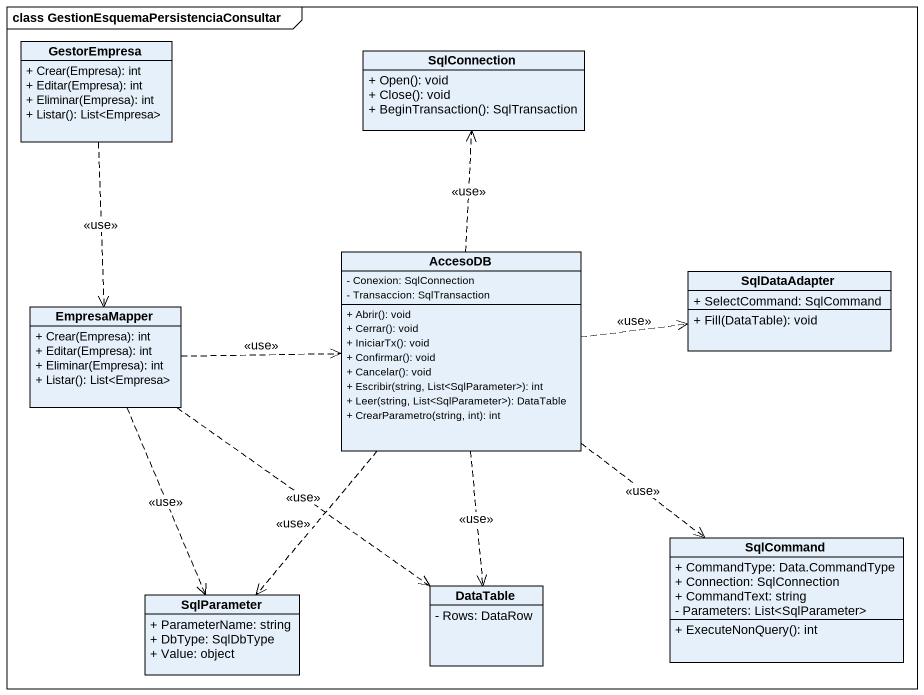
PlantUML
@startuml
mainframe class GestionEsquemaPersistenciaConsultar
hide circle
hide empty members
skinparam classAttributeIconSize 0
class GestorEmpresa {
  + Crear(Empresa): int
  + Editar(Empresa): int
  + Eliminar(Empresa): int
  + Listar(): List<Empresa>
}
class SqlConnection {
  + Open(): void
  + Close(): void
  + BeginTransaction(): SqlTransaction
}
class AccesoDB {
  - Conexion: SqlConnection
  - Transaccion: SqlTransaction
  + Abrir(): void
  + Cerrar(): void
  + IniciarTx(): void
  + Confirmar(): void
  + Cancelar(): void
  + Escribir(string, List<SqlParameter>): int
  + Leer(string, List<SqlParameter>): DataTable
  + CrearParametro(string, int): int
}
class EmpresaMapper {
  + Crear(Empresa): int
  + Editar(Empresa): int
  + Eliminar(Empresa): int
  + Listar(): List<Empresa>
}
class SqlDataAdapter {
  + SelectCommand: SqlCommand
  + Fill(DataTable): void
}
class SqlCommand {
  + CommandType: Data.CommandType
  + Connection: SqlConnection
  + CommandText: string
  - Parameters: List<SqlParameter>
  + ExecuteNonQuery(): int
}
class SqlParameter {
  + ParameterName: string
  + DbType: SqlDbType
  + Value: object
}
class DataTable {
  - Rows: DataRow
}
GestorEmpresa ..> EmpresaMapper : <<use>>
AccesoDB .up.> SqlConnection : <<use>>
AccesoDB .right.> SqlDataAdapter : <<use>>
AccesoDB ..> SqlCommand : <<use>>
AccesoDB ..> SqlParameter : <<use>>
AccesoDB ..> DataTable : <<use>>
EmpresaMapper .right.> AccesoDB : <<use>>
EmpresaMapper ..> SqlParameter : <<use>>
EmpresaMapper ..> DataTable : <<use>>
@enduml
